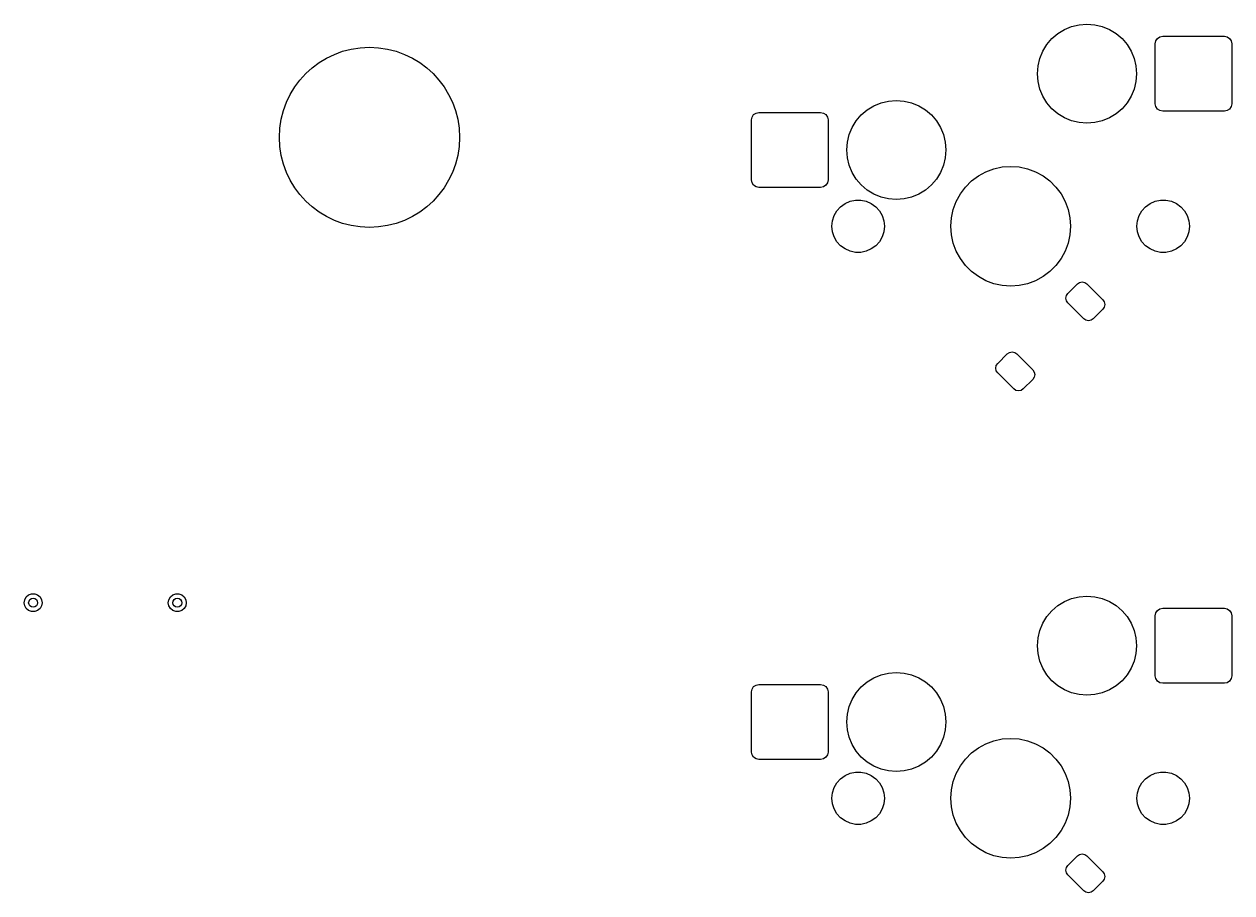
# Model space of a CAD drawing. Extents: x 101 to 518, y -308 to -134.
# Drawn here: x 431.31 to 471.53, y -201.96 to -173.03 of the extents above; entities that cross this region are included whole.
import ezdxf

# ---------------------------------------------------------------- set-up
doc = ezdxf.new("R2010")
doc.units = 0
doc.layers.add('BLACK', color=7, linetype='CONTINUOUS')

msp = doc.modelspace()

# ---------------------------------------------------------------- linework, layer by layer
at = {"layer": 'BLACK', "linetype": 'CONTINUOUS'}
for p, q in [((465.540922, -173.509827), (465.737802, -173.341675)), ((465.737802, -173.341675), (465.958564, -173.206392)), ((465.958564, -173.206392), (466.19777, -173.10731)), ((466.19777, -173.10731), (466.449531, -173.046867)), ((466.449531, -173.046867), (466.707648, -173.026553)), ((466.707648, -173.026553), (466.965765, -173.046867)), ((466.965765, -173.046867), (467.217526, -173.10731)), ((467.217526, -173.10731), (467.456732, -173.206392)), ((467.456732, -173.206392), (467.677494, -173.341675)), ((467.677494, -173.341675), (467.874374, -173.509827)), ((465.237487, -173.927469), (465.37277, -173.706707)), ((465.37277, -173.706707), (465.540922, -173.509827)), ((467.874374, -173.509827), (468.042526, -173.706707)), ((468.042526, -173.706707), (468.177809, -173.927469)), ((468.982648, -173.676553), (469.001678, -173.580882)), ((468.982648, -175.676553), (468.982648, -173.676553)), ((469.001678, -173.580882), (469.055871, -173.499776)), ((469.055871, -173.499776), (469.136977, -173.445583)), ((469.136977, -173.445583), (469.232648, -173.426553)), ((469.232648, -173.426553), (471.282648, -173.426553)), ((471.282648, -173.426553), (471.378319, -173.445583)), ((471.378319, -173.445583), (471.459425, -173.499776)), ((471.459425, -173.499776), (471.513618, -173.580882)), ((471.513618, -173.580882), (471.532648, -173.676553)), ((471.532648, -173.676553), (471.532648, -175.676553)), ((465.138405, -174.166675), (465.237487, -173.927469)), ((468.177809, -173.927469), (468.276891, -174.166675)), ((465.057648, -174.676553), (465.077962, -174.418436)), ((465.077962, -174.418436), (465.138405, -174.166675)), ((468.276891, -174.166675), (468.337334, -174.418436)), ((468.337334, -174.418436), (468.357648, -174.676553)), ((465.077962, -174.93467), (465.057648, -174.676553)), ((465.138405, -175.186431), (465.077962, -174.93467)), ((468.337334, -174.93467), (468.276891, -175.186431)), ((468.357648, -174.676553), (468.337334, -174.93467)), ((465.237487, -175.425637), (465.138405, -175.186431)), ((468.276891, -175.186431), (468.177809, -175.425637)), ((459.387802, -175.881675), (459.608564, -175.746392)), ((459.608564, -175.746392), (459.84777, -175.64731)), ((459.84777, -175.64731), (460.099531, -175.586867)), ((460.099531, -175.586867), (460.357648, -175.566553)), ((460.357648, -175.566553), (460.615765, -175.586867)), ((460.615765, -175.586867), (460.867526, -175.64731)), ((460.867526, -175.64731), (461.106732, -175.746392)), ((461.106732, -175.746392), (461.327494, -175.881675)), ((465.37277, -175.646399), (465.237487, -175.425637)), ((465.540922, -175.843279), (465.37277, -175.646399)), ((468.042526, -175.646399), (467.874374, -175.843279)), ((468.177809, -175.425637), (468.042526, -175.646399)), ((469.001678, -175.772224), (468.982648, -175.676553)), ((469.055871, -175.85333), (469.001678, -175.772224)), ((471.513618, -175.772224), (471.459425, -175.85333)), ((471.532648, -175.676553), (471.513618, -175.772224)), ((455.532648, -176.216553), (455.551678, -176.120882)), ((455.551678, -176.120882), (455.605871, -176.039776)), ((455.605871, -176.039776), (455.686977, -175.985583)), ((455.686977, -175.985583), (455.782648, -175.966553)), ((455.782648, -175.966553), (457.832648, -175.966553)), ((457.832648, -175.966553), (457.928319, -175.985583)), ((457.928319, -175.985583), (458.009425, -176.039776)), ((458.009425, -176.039776), (458.063618, -176.120882)), ((458.063618, -176.120882), (458.082648, -176.216553)), ((459.02277, -176.246707), (459.190922, -176.049827)), ((459.190922, -176.049827), (459.387802, -175.881675)), ((461.327494, -175.881675), (461.524374, -176.049827)), ((461.524374, -176.049827), (461.692526, -176.246707)), ((465.737802, -176.011431), (465.540922, -175.843279)), ((465.958564, -176.146714), (465.737802, -176.011431)), ((466.19777, -176.245796), (465.958564, -176.146714)), ((467.456732, -176.146714), (467.217526, -176.245796)), ((467.677494, -176.011431), (467.456732, -176.146714)), ((467.874374, -175.843279), (467.677494, -176.011431)), ((469.136977, -175.907523), (469.055871, -175.85333)), ((469.232648, -175.926553), (469.136977, -175.907523)), ((471.282648, -175.926553), (469.232648, -175.926553)), ((471.378319, -175.907523), (471.282648, -175.926553)), ((471.459425, -175.85333), (471.378319, -175.907523)), ((455.532648, -178.216553), (455.532648, -176.216553)), ((458.082648, -176.216553), (458.082648, -178.216553)), ((458.788405, -176.706675), (458.887487, -176.467469)), ((458.887487, -176.467469), (459.02277, -176.246707)), ((461.692526, -176.246707), (461.827809, -176.467469)), ((461.827809, -176.467469), (461.926891, -176.706675)), ((466.449531, -176.306239), (466.19777, -176.245796)), ((466.707648, -176.326553), (466.449531, -176.306239)), ((466.965765, -176.306239), (466.707648, -176.326553)), ((467.217526, -176.245796), (466.965765, -176.306239)), ((458.707648, -177.216553), (458.727962, -176.958436)), ((458.727962, -176.958436), (458.788405, -176.706675)), ((461.926891, -176.706675), (461.987334, -176.958436)), ((461.987334, -176.958436), (462.007648, -177.216553)), ((458.727962, -177.47467), (458.707648, -177.216553)), ((462.007648, -177.216553), (461.987334, -177.47467)), ((458.788405, -177.726431), (458.727962, -177.47467)), ((458.887487, -177.965637), (458.788405, -177.726431)), ((461.926891, -177.726431), (461.827809, -177.965637)), ((461.987334, -177.47467), (461.926891, -177.726431)), ((463.605901, -177.84342), (463.883886, -177.782948)), ((463.883886, -177.782948), (464.167648, -177.762653)), ((464.167648, -177.762653), (464.45141, -177.782948)), ((464.45141, -177.782948), (464.729395, -177.84342)), ((459.02277, -178.186399), (458.887487, -177.965637)), ((459.190922, -178.383279), (459.02277, -178.186399)), ((461.692526, -178.186399), (461.524374, -178.383279)), ((461.827809, -177.965637), (461.692526, -178.186399)), ((462.861921, -178.249664), (463.089664, -178.079178)), ((463.089664, -178.079178), (463.339352, -177.942838)), ((463.339352, -177.942838), (463.605901, -177.84342)), ((464.729395, -177.84342), (464.995944, -177.942838)), ((464.995944, -177.942838), (465.245632, -178.079178)), ((465.245632, -178.079178), (465.473375, -178.249664)), ((455.551678, -178.312224), (455.532648, -178.216553)), ((455.605871, -178.39333), (455.551678, -178.312224)), ((455.686977, -178.447523), (455.605871, -178.39333)), ((455.782648, -178.466553), (455.686977, -178.447523)), ((457.832648, -178.466553), (455.782648, -178.466553)), ((457.928319, -178.447523), (457.832648, -178.466553)), ((458.009425, -178.39333), (457.928319, -178.447523)), ((458.063618, -178.312224), (458.009425, -178.39333)), ((458.082648, -178.216553), (458.063618, -178.312224)), ((459.387802, -178.551431), (459.190922, -178.383279)), ((459.608564, -178.686714), (459.387802, -178.551431)), ((461.327494, -178.551431), (461.106732, -178.686714)), ((461.524374, -178.383279), (461.327494, -178.551431)), ((462.490273, -178.678569), (462.660759, -178.450826)), ((462.660759, -178.450826), (462.861921, -178.249664)), ((465.473375, -178.249664), (465.674537, -178.450826)), ((465.674537, -178.450826), (465.845023, -178.678569)), ((458.650148, -178.998781), (458.817258, -178.924379)), ((458.817258, -178.924379), (458.996186, -178.886346)), ((458.996186, -178.886346), (459.17911, -178.886346)), ((459.17911, -178.886346), (459.358038, -178.924379)), ((459.358038, -178.924379), (459.525148, -178.998781)), ((459.84777, -178.785796), (459.608564, -178.686714)), ((460.099531, -178.846239), (459.84777, -178.785796)), ((460.357648, -178.866553), (460.099531, -178.846239)), ((460.615765, -178.846239), (460.357648, -178.866553)), ((460.867526, -178.785796), (460.615765, -178.846239)), ((461.106732, -178.686714), (460.867526, -178.785796)), ((462.254515, -179.194806), (462.353933, -178.928257)), ((462.353933, -178.928257), (462.490273, -178.678569)), ((465.845023, -178.678569), (465.981363, -178.928257)), ((465.981363, -178.928257), (466.080781, -179.194806)), ((468.810148, -178.998781), (468.977258, -178.924379)), ((468.977258, -178.924379), (469.156186, -178.886346)), ((469.156186, -178.886346), (469.33911, -178.886346)), ((469.33911, -178.886346), (469.518038, -178.924379)), ((469.518038, -178.924379), (469.685148, -178.998781)), ((458.288296, -179.400658), (458.379758, -179.242241)), ((458.379758, -179.242241), (458.502159, -179.106301)), ((458.502159, -179.106301), (458.650148, -178.998781)), ((459.525148, -178.998781), (459.673137, -179.106301)), ((459.673137, -179.106301), (459.795538, -179.242241)), ((459.795538, -179.242241), (459.887, -179.400658)), ((462.194043, -179.472791), (462.254515, -179.194806)), ((466.080781, -179.194806), (466.141253, -179.472791)), ((468.448296, -179.400658), (468.539758, -179.242241)), ((468.539758, -179.242241), (468.662159, -179.106301)), ((468.662159, -179.106301), (468.810148, -178.998781)), ((469.685148, -178.998781), (469.833137, -179.106301)), ((469.833137, -179.106301), (469.955538, -179.242241)), ((469.955538, -179.242241), (470.047, -179.400658)), ((458.212648, -179.756553), (458.231769, -179.57463)), ((458.231769, -179.938476), (458.212648, -179.756553)), ((458.231769, -179.57463), (458.288296, -179.400658)), ((459.887, -179.400658), (459.943527, -179.57463)), ((459.943527, -179.57463), (459.962648, -179.756553)), ((459.962648, -179.756553), (459.943527, -179.938476)), ((462.173748, -179.756553), (462.194043, -179.472791)), ((462.194043, -180.040315), (462.173748, -179.756553)), ((466.141253, -179.472791), (466.161548, -179.756553)), ((466.161548, -179.756553), (466.141253, -180.040315)), ((468.372648, -179.756553), (468.391769, -179.57463)), ((468.391769, -179.938476), (468.372648, -179.756553)), ((468.391769, -179.57463), (468.448296, -179.400658)), ((470.047, -179.400658), (470.103527, -179.57463)), ((470.103527, -179.57463), (470.122648, -179.756553)), ((470.122648, -179.756553), (470.103527, -179.938476)), ((458.288296, -180.112448), (458.231769, -179.938476)), ((458.379758, -180.270865), (458.288296, -180.112448)), ((459.887, -180.112448), (459.795538, -180.270865)), ((459.943527, -179.938476), (459.887, -180.112448)), ((462.254515, -180.3183), (462.194043, -180.040315)), ((466.141253, -180.040315), (466.080781, -180.3183)), ((468.448296, -180.112448), (468.391769, -179.938476)), ((468.539758, -180.270865), (468.448296, -180.112448)), ((470.047, -180.112448), (469.955538, -180.270865)), ((470.103527, -179.938476), (470.047, -180.112448)), ((458.502159, -180.406805), (458.379758, -180.270865)), ((458.650148, -180.514325), (458.502159, -180.406805)), ((458.817258, -180.588727), (458.650148, -180.514325)), ((458.996186, -180.62676), (458.817258, -180.588727)), ((459.358038, -180.588727), (459.17911, -180.62676)), ((459.525148, -180.514325), (459.358038, -180.588727)), ((459.673137, -180.406805), (459.525148, -180.514325)), ((459.795538, -180.270865), (459.673137, -180.406805)), ((462.353933, -180.584849), (462.254515, -180.3183)), ((462.490273, -180.834537), (462.353933, -180.584849)), ((465.981363, -180.584849), (465.845023, -180.834537)), ((466.080781, -180.3183), (465.981363, -180.584849)), ((468.662159, -180.406805), (468.539758, -180.270865)), ((468.810148, -180.514325), (468.662159, -180.406805)), ((468.977258, -180.588727), (468.810148, -180.514325)), ((469.156186, -180.62676), (468.977258, -180.588727)), ((469.518038, -180.588727), (469.33911, -180.62676)), ((469.685148, -180.514325), (469.518038, -180.588727)), ((469.833137, -180.406805), (469.685148, -180.514325)), ((469.955538, -180.270865), (469.833137, -180.406805)), ((459.17911, -180.62676), (458.996186, -180.62676)), ((462.660759, -181.06228), (462.490273, -180.834537)), ((465.845023, -180.834537), (465.674537, -181.06228)), ((469.33911, -180.62676), (469.156186, -180.62676)), ((462.861921, -181.263442), (462.660759, -181.06228)), ((463.089664, -181.433928), (462.861921, -181.263442)), ((465.473375, -181.263442), (465.245632, -181.433928)), ((465.674537, -181.06228), (465.473375, -181.263442)), ((463.339352, -181.570268), (463.089664, -181.433928)), ((463.605901, -181.669686), (463.339352, -181.570268)), ((463.883886, -181.730158), (463.605901, -181.669686)), ((464.167648, -181.750453), (463.883886, -181.730158)), ((464.45141, -181.730158), (464.167648, -181.750453)), ((464.729395, -181.669686), (464.45141, -181.730158)), ((464.995944, -181.570268), (464.729395, -181.669686)), ((465.245632, -181.433928), (464.995944, -181.570268)), ((466.06958, -181.992722), (466.387778, -181.674524)), ((466.387778, -181.674524), (466.460773, -181.62575)), ((466.460773, -181.62575), (466.546877, -181.608623)), ((466.546877, -181.608623), (466.632981, -181.62575)), ((466.632981, -181.62575), (466.705976, -181.674524)), ((466.705976, -181.674524), (467.236306, -182.204854)), ((466.003679, -182.151821), (466.020806, -182.065717)), ((466.020806, -182.237925), (466.003679, -182.151821)), ((466.020806, -182.065717), (466.06958, -181.992722)), ((467.236306, -182.204854), (467.28508, -182.277849)), ((466.06958, -182.31092), (466.020806, -182.237925)), ((466.59991, -182.84125), (466.06958, -182.31092)), ((467.236306, -182.523052), (466.918108, -182.84125)), ((467.28508, -182.450057), (467.236306, -182.523052)), ((467.28508, -182.277849), (467.302207, -182.363953)), ((467.302207, -182.363953), (467.28508, -182.450057)), ((466.672905, -182.890024), (466.59991, -182.84125)), ((466.759009, -182.907151), (466.672905, -182.890024)), ((466.845113, -182.890024), (466.759009, -182.907151)), ((466.918108, -182.84125), (466.845113, -182.890024)), ((463.736128, -184.326174), (464.054326, -184.007976)), ((464.054326, -184.007976), (464.127321, -183.959202)), ((464.127321, -183.959202), (464.213425, -183.942075)), ((464.213425, -183.942075), (464.299529, -183.959202)), ((464.299529, -183.959202), (464.372524, -184.007976)), ((464.372524, -184.007976), (464.902854, -184.538306)), ((463.670227, -184.485273), (463.687354, -184.399169)), ((463.687354, -184.571377), (463.670227, -184.485273)), ((463.687354, -184.399169), (463.736128, -184.326174)), ((463.736128, -184.644372), (463.687354, -184.571377)), ((464.902854, -184.538306), (464.951628, -184.611301)), ((464.951628, -184.611301), (464.968755, -184.697405)), ((464.266458, -185.174702), (463.736128, -184.644372)), ((464.902854, -184.856504), (464.584656, -185.174702)), ((464.951628, -184.783509), (464.902854, -184.856504)), ((464.968755, -184.697405), (464.951628, -184.783509)), ((464.339453, -185.223476), (464.266458, -185.174702)), ((464.425557, -185.240603), (464.339453, -185.223476)), ((464.511661, -185.223476), (464.425557, -185.240603)), ((464.584656, -185.174702), (464.511661, -185.223476)), ((431.30974, -192.296311), (431.327832, -192.193705)), ((431.327832, -192.193705), (431.379927, -192.103475)), ((431.379927, -192.103475), (431.45974, -192.036503)), ((431.45974, -192.036503), (431.557646, -192.000869)), ((431.557646, -192.000869), (431.661834, -192.000869)), ((431.661834, -192.000869), (431.75974, -192.036503)), ((431.75974, -192.036503), (431.839553, -192.103475)), ((431.839553, -192.103475), (431.891648, -192.193705)), ((431.891648, -192.193705), (431.90974, -192.296311)), ((436.10974, -192.296311), (436.127832, -192.193705)), ((436.127832, -192.193705), (436.179927, -192.103475)), ((436.179927, -192.103475), (436.25974, -192.036503)), ((436.25974, -192.036503), (436.357646, -192.000869)), ((436.357646, -192.000869), (436.461834, -192.000869)), ((436.461834, -192.000869), (436.55974, -192.036503)), ((436.55974, -192.036503), (436.639553, -192.103475)), ((436.639553, -192.103475), (436.691648, -192.193705)), ((436.691648, -192.193705), (436.70974, -192.296311)), ((465.737802, -192.391675), (465.958564, -192.256392)), ((465.958564, -192.256392), (466.19777, -192.15731)), ((466.19777, -192.15731), (466.449531, -192.096867)), ((466.449531, -192.096867), (466.707648, -192.076553)), ((466.707648, -192.076553), (466.965765, -192.096867)), ((466.965765, -192.096867), (467.217526, -192.15731)), ((467.217526, -192.15731), (467.456732, -192.256392)), ((467.456732, -192.256392), (467.677494, -192.391675)), ((431.327832, -192.398917), (431.30974, -192.296311)), ((431.379927, -192.489147), (431.327832, -192.398917)), ((431.45974, -192.556119), (431.379927, -192.489147)), ((431.557646, -192.591753), (431.45974, -192.556119)), ((431.661834, -192.591753), (431.557646, -192.591753)), ((431.75974, -192.556119), (431.661834, -192.591753)), ((431.839553, -192.489147), (431.75974, -192.556119)), ((431.891648, -192.398917), (431.839553, -192.489147)), ((431.90974, -192.296311), (431.891648, -192.398917)), ((436.127832, -192.398917), (436.10974, -192.296311)), ((436.179927, -192.489147), (436.127832, -192.398917)), ((436.25974, -192.556119), (436.179927, -192.489147)), ((436.357646, -192.591753), (436.25974, -192.556119)), ((436.461834, -192.591753), (436.357646, -192.591753)), ((436.55974, -192.556119), (436.461834, -192.591753)), ((436.639553, -192.489147), (436.55974, -192.556119)), ((436.691648, -192.398917), (436.639553, -192.489147)), ((436.70974, -192.296311), (436.691648, -192.398917)), ((465.37277, -192.756707), (465.540922, -192.559827)), ((465.540922, -192.559827), (465.737802, -192.391675)), ((467.677494, -192.391675), (467.874374, -192.559827)), ((467.874374, -192.559827), (468.042526, -192.756707)), ((468.982648, -192.726553), (469.001678, -192.630882)), ((469.001678, -192.630882), (469.055871, -192.549776)), ((469.055871, -192.549776), (469.136977, -192.495583)), ((469.136977, -192.495583), (469.232648, -192.476553)), ((469.232648, -192.476553), (471.282648, -192.476553)), ((471.282648, -192.476553), (471.378319, -192.495583)), ((471.378319, -192.495583), (471.459425, -192.549776)), ((471.459425, -192.549776), (471.513618, -192.630882)), ((471.513618, -192.630882), (471.532648, -192.726553)), ((465.138405, -193.216675), (465.237487, -192.977469)), ((465.237487, -192.977469), (465.37277, -192.756707)), ((468.042526, -192.756707), (468.177809, -192.977469)), ((468.177809, -192.977469), (468.276891, -193.216675)), ((468.982648, -194.726553), (468.982648, -192.726553)), ((471.532648, -192.726553), (471.532648, -194.726553)), ((465.057648, -193.726553), (465.077962, -193.468436)), ((465.077962, -193.468436), (465.138405, -193.216675)), ((468.276891, -193.216675), (468.337334, -193.468436)), ((468.337334, -193.468436), (468.357648, -193.726553)), ((465.077962, -193.98467), (465.057648, -193.726553)), ((468.357648, -193.726553), (468.337334, -193.98467)), ((465.138405, -194.236431), (465.077962, -193.98467)), ((465.237487, -194.475637), (465.138405, -194.236431)), ((468.276891, -194.236431), (468.177809, -194.475637)), ((468.337334, -193.98467), (468.276891, -194.236431)), ((459.84777, -194.69731), (460.099531, -194.636867)), ((460.099531, -194.636867), (460.357648, -194.616553)), ((460.357648, -194.616553), (460.615765, -194.636867)), ((460.615765, -194.636867), (460.867526, -194.69731)), ((465.37277, -194.696399), (465.237487, -194.475637)), ((468.177809, -194.475637), (468.042526, -194.696399)), ((455.605871, -195.089776), (455.686977, -195.035583)), ((455.686977, -195.035583), (455.782648, -195.016553)), ((455.782648, -195.016553), (457.832648, -195.016553)), ((457.832648, -195.016553), (457.928319, -195.035583)), ((457.928319, -195.035583), (458.009425, -195.089776)), ((459.190922, -195.099827), (459.387802, -194.931675)), ((459.387802, -194.931675), (459.608564, -194.796392)), ((459.608564, -194.796392), (459.84777, -194.69731)), ((460.867526, -194.69731), (461.106732, -194.796392)), ((461.106732, -194.796392), (461.327494, -194.931675)), ((461.327494, -194.931675), (461.524374, -195.099827)), ((465.540922, -194.893279), (465.37277, -194.696399)), ((465.737802, -195.061431), (465.540922, -194.893279)), ((465.958564, -195.196714), (465.737802, -195.061431)), ((467.677494, -195.061431), (467.456732, -195.196714)), ((467.874374, -194.893279), (467.677494, -195.061431)), ((468.042526, -194.696399), (467.874374, -194.893279)), ((469.001678, -194.822224), (468.982648, -194.726553)), ((469.055871, -194.90333), (469.001678, -194.822224)), ((469.136977, -194.957523), (469.055871, -194.90333)), ((469.232648, -194.976553), (469.136977, -194.957523)), ((471.282648, -194.976553), (469.232648, -194.976553)), ((471.378319, -194.957523), (471.282648, -194.976553)), ((471.459425, -194.90333), (471.378319, -194.957523)), ((471.513618, -194.822224), (471.459425, -194.90333)), ((471.532648, -194.726553), (471.513618, -194.822224)), ((455.532648, -195.266553), (455.551678, -195.170882)), ((455.532648, -197.266553), (455.532648, -195.266553)), ((455.551678, -195.170882), (455.605871, -195.089776)), ((458.009425, -195.089776), (458.063618, -195.170882)), ((458.063618, -195.170882), (458.082648, -195.266553)), ((458.082648, -195.266553), (458.082648, -197.266553)), ((458.887487, -195.517469), (459.02277, -195.296707)), ((459.02277, -195.296707), (459.190922, -195.099827)), ((461.524374, -195.099827), (461.692526, -195.296707)), ((461.692526, -195.296707), (461.827809, -195.517469)), ((466.19777, -195.295796), (465.958564, -195.196714)), ((466.449531, -195.356239), (466.19777, -195.295796)), ((466.707648, -195.376553), (466.449531, -195.356239)), ((466.965765, -195.356239), (466.707648, -195.376553)), ((467.217526, -195.295796), (466.965765, -195.356239)), ((467.456732, -195.196714), (467.217526, -195.295796)), ((458.727962, -196.008436), (458.788405, -195.756675)), ((458.788405, -195.756675), (458.887487, -195.517469)), ((461.827809, -195.517469), (461.926891, -195.756675)), ((461.926891, -195.756675), (461.987334, -196.008436)), ((458.707648, -196.266553), (458.727962, -196.008436)), ((458.727962, -196.52467), (458.707648, -196.266553)), ((461.987334, -196.008436), (462.007648, -196.266553)), ((462.007648, -196.266553), (461.987334, -196.52467)), ((458.788405, -196.776431), (458.727962, -196.52467)), ((461.987334, -196.52467), (461.926891, -196.776431)), ((458.887487, -197.015637), (458.788405, -196.776431)), ((459.02277, -197.236399), (458.887487, -197.015637)), ((461.827809, -197.015637), (461.692526, -197.236399)), ((461.926891, -196.776431), (461.827809, -197.015637)), ((463.089664, -197.129178), (463.339352, -196.992838)), ((463.339352, -196.992838), (463.605901, -196.89342)), ((463.605901, -196.89342), (463.883886, -196.832948)), ((463.883886, -196.832948), (464.167648, -196.812653)), ((464.167648, -196.812653), (464.45141, -196.832948)), ((464.45141, -196.832948), (464.729395, -196.89342)), ((464.729395, -196.89342), (464.995944, -196.992838)), ((464.995944, -196.992838), (465.245632, -197.129178)), ((455.551678, -197.362224), (455.532648, -197.266553)), ((455.605871, -197.44333), (455.551678, -197.362224)), ((455.686977, -197.497523), (455.605871, -197.44333)), ((458.009425, -197.44333), (457.928319, -197.497523)), ((458.063618, -197.362224), (458.009425, -197.44333)), ((458.082648, -197.266553), (458.063618, -197.362224)), ((459.190922, -197.433279), (459.02277, -197.236399)), ((459.387802, -197.601431), (459.190922, -197.433279)), ((461.524374, -197.433279), (461.327494, -197.601431)), ((461.692526, -197.236399), (461.524374, -197.433279)), ((462.660759, -197.500826), (462.861921, -197.299664)), ((462.861921, -197.299664), (463.089664, -197.129178)), ((465.245632, -197.129178), (465.473375, -197.299664)), ((465.473375, -197.299664), (465.674537, -197.500826)), ((455.782648, -197.516553), (455.686977, -197.497523)), ((457.832648, -197.516553), (455.782648, -197.516553)), ((457.928319, -197.497523), (457.832648, -197.516553)), ((459.608564, -197.736714), (459.387802, -197.601431)), ((459.84777, -197.835796), (459.608564, -197.736714)), ((460.099531, -197.896239), (459.84777, -197.835796)), ((460.357648, -197.916553), (460.099531, -197.896239)), ((460.615765, -197.896239), (460.357648, -197.916553)), ((460.867526, -197.835796), (460.615765, -197.896239)), ((461.106732, -197.736714), (460.867526, -197.835796)), ((461.327494, -197.601431), (461.106732, -197.736714)), ((462.353933, -197.978257), (462.490273, -197.728569)), ((462.490273, -197.728569), (462.660759, -197.500826)), ((465.674537, -197.500826), (465.845023, -197.728569)), ((465.845023, -197.728569), (465.981363, -197.978257)), ((458.288296, -198.450658), (458.379758, -198.292241)), ((458.379758, -198.292241), (458.502159, -198.156301)), ((458.502159, -198.156301), (458.650148, -198.048781)), ((458.650148, -198.048781), (458.817258, -197.974379)), ((458.817258, -197.974379), (458.996186, -197.936346)), ((458.996186, -197.936346), (459.17911, -197.936346)), ((459.17911, -197.936346), (459.358038, -197.974379)), ((459.358038, -197.974379), (459.525148, -198.048781)), ((459.525148, -198.048781), (459.673137, -198.156301)), ((459.673137, -198.156301), (459.795538, -198.292241)), ((459.795538, -198.292241), (459.887, -198.450658)), ((462.194043, -198.522791), (462.254515, -198.244806)), ((462.254515, -198.244806), (462.353933, -197.978257)), ((465.981363, -197.978257), (466.080781, -198.244806)), ((466.080781, -198.244806), (466.141253, -198.522791)), ((468.448296, -198.450658), (468.539758, -198.292241)), ((468.539758, -198.292241), (468.662159, -198.156301)), ((468.662159, -198.156301), (468.810148, -198.048781)), ((468.810148, -198.048781), (468.977258, -197.974379)), ((468.977258, -197.974379), (469.156186, -197.936346)), ((469.156186, -197.936346), (469.33911, -197.936346)), ((469.33911, -197.936346), (469.518038, -197.974379)), ((469.518038, -197.974379), (469.685148, -198.048781)), ((469.685148, -198.048781), (469.833137, -198.156301)), ((469.833137, -198.156301), (469.955538, -198.292241)), ((469.955538, -198.292241), (470.047, -198.450658)), ((458.212648, -198.806553), (458.231769, -198.62463)), ((458.231769, -198.62463), (458.288296, -198.450658)), ((459.887, -198.450658), (459.943527, -198.62463)), ((459.943527, -198.62463), (459.962648, -198.806553)), ((462.173748, -198.806553), (462.194043, -198.522791)), ((466.141253, -198.522791), (466.161548, -198.806553)), ((468.372648, -198.806553), (468.391769, -198.62463)), ((468.391769, -198.62463), (468.448296, -198.450658)), ((470.047, -198.450658), (470.103527, -198.62463)), ((470.103527, -198.62463), (470.122648, -198.806553)), ((458.231769, -198.988476), (458.212648, -198.806553)), ((458.288296, -199.162448), (458.231769, -198.988476)), ((459.943527, -198.988476), (459.887, -199.162448)), ((459.962648, -198.806553), (459.943527, -198.988476)), ((462.194043, -199.090315), (462.173748, -198.806553)), ((462.254515, -199.3683), (462.194043, -199.090315)), ((466.141253, -199.090315), (466.080781, -199.3683)), ((466.161548, -198.806553), (466.141253, -199.090315)), ((468.391769, -198.988476), (468.372648, -198.806553)), ((468.448296, -199.162448), (468.391769, -198.988476)), ((470.103527, -198.988476), (470.047, -199.162448)), ((470.122648, -198.806553), (470.103527, -198.988476)), ((458.379758, -199.320865), (458.288296, -199.162448)), ((458.502159, -199.456805), (458.379758, -199.320865)), ((458.650148, -199.564325), (458.502159, -199.456805)), ((459.673137, -199.456805), (459.525148, -199.564325)), ((459.795538, -199.320865), (459.673137, -199.456805)), ((459.887, -199.162448), (459.795538, -199.320865)), ((462.353933, -199.634849), (462.254515, -199.3683)), ((466.080781, -199.3683), (465.981363, -199.634849)), ((468.539758, -199.320865), (468.448296, -199.162448)), ((468.662159, -199.456805), (468.539758, -199.320865)), ((468.810148, -199.564325), (468.662159, -199.456805)), ((469.833137, -199.456805), (469.685148, -199.564325)), ((469.955538, -199.320865), (469.833137, -199.456805)), ((470.047, -199.162448), (469.955538, -199.320865)), ((458.817258, -199.638727), (458.650148, -199.564325)), ((458.996186, -199.67676), (458.817258, -199.638727)), ((459.17911, -199.67676), (458.996186, -199.67676)), ((459.358038, -199.638727), (459.17911, -199.67676)), ((459.525148, -199.564325), (459.358038, -199.638727)), ((462.490273, -199.884537), (462.353933, -199.634849)), ((462.660759, -200.11228), (462.490273, -199.884537)), ((465.845023, -199.884537), (465.674537, -200.11228)), ((465.981363, -199.634849), (465.845023, -199.884537)), ((468.977258, -199.638727), (468.810148, -199.564325)), ((469.156186, -199.67676), (468.977258, -199.638727)), ((469.33911, -199.67676), (469.156186, -199.67676)), ((469.518038, -199.638727), (469.33911, -199.67676)), ((469.685148, -199.564325), (469.518038, -199.638727)), ((462.861921, -200.313442), (462.660759, -200.11228)), ((465.674537, -200.11228), (465.473375, -200.313442)), ((463.089664, -200.483928), (462.861921, -200.313442)), ((463.339352, -200.620268), (463.089664, -200.483928)), ((463.605901, -200.719686), (463.339352, -200.620268)), ((464.995944, -200.620268), (464.729395, -200.719686)), ((465.245632, -200.483928), (464.995944, -200.620268)), ((465.473375, -200.313442), (465.245632, -200.483928)), ((466.387778, -200.724524), (466.460773, -200.67575)), ((466.460773, -200.67575), (466.546877, -200.658623)), ((466.546877, -200.658623), (466.632981, -200.67575)), ((466.632981, -200.67575), (466.705976, -200.724524)), ((463.883886, -200.780158), (463.605901, -200.719686)), ((464.167648, -200.800453), (463.883886, -200.780158)), ((464.45141, -200.780158), (464.167648, -200.800453)), ((464.729395, -200.719686), (464.45141, -200.780158)), ((466.020806, -201.115717), (466.06958, -201.042722)), ((466.06958, -201.042722), (466.387778, -200.724524)), ((466.705976, -200.724524), (467.236306, -201.254854)), ((466.003679, -201.201821), (466.020806, -201.115717)), ((466.020806, -201.287925), (466.003679, -201.201821)), ((466.06958, -201.36092), (466.020806, -201.287925)), ((466.59991, -201.89125), (466.06958, -201.36092)), ((467.236306, -201.254854), (467.28508, -201.327849)), ((467.28508, -201.500057), (467.236306, -201.573052)), ((467.28508, -201.327849), (467.302207, -201.413953)), ((467.302207, -201.413953), (467.28508, -201.500057)), ((466.672905, -201.940024), (466.59991, -201.89125)), ((466.918108, -201.89125), (466.845113, -201.940024)), ((467.236306, -201.573052), (466.918108, -201.89125)), ((466.759009, -201.957151), (466.672905, -201.940024)), ((466.845113, -201.940024), (466.759009, -201.957151))]:
    msp.add_line(p, q, dxfattribs=at)
at = {"layer": 'BLACK'}
for centre, radius in [((442.80974, -176.796311), 3), ((431.60974, -192.296311), 0.15), ((436.40974, -192.296311), 0.15)]:
    msp.add_circle(centre, radius, dxfattribs=at)

doc.saveas('drawing.dxf')
